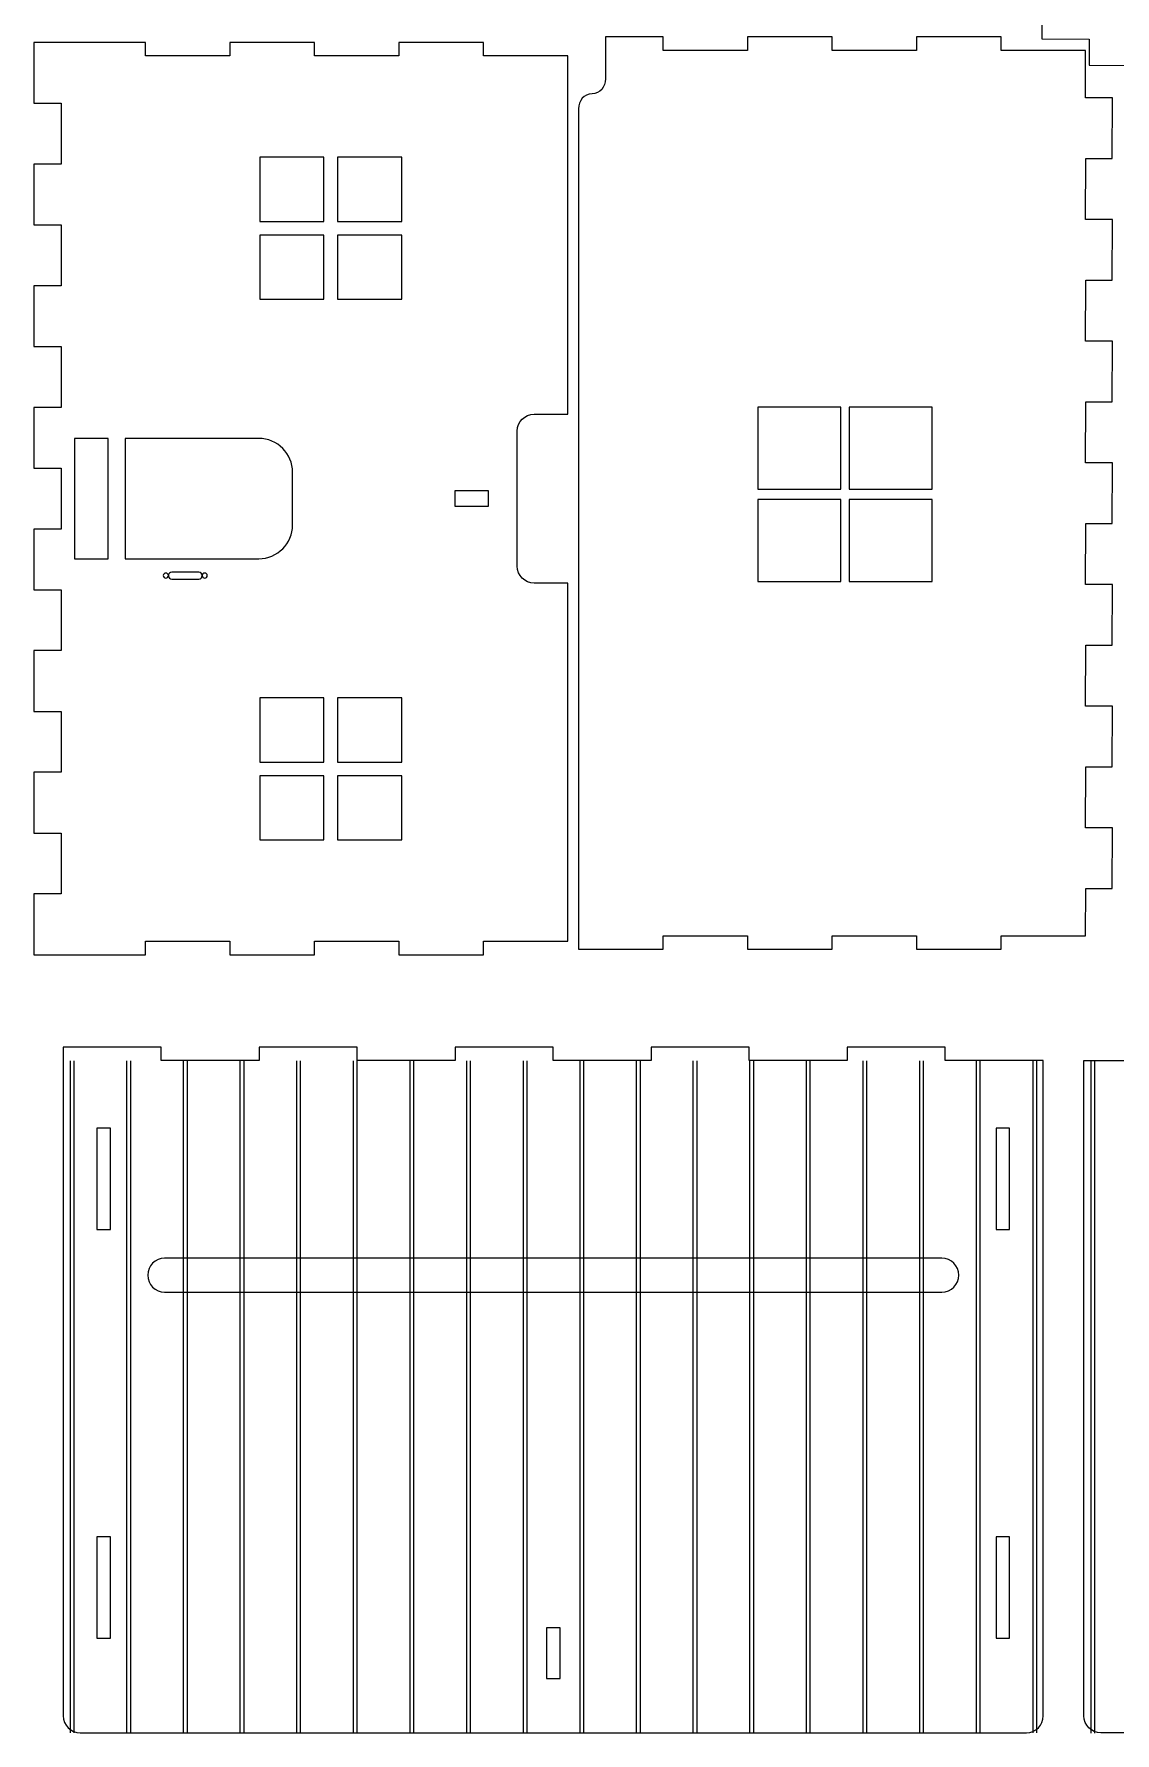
# Model space of a CAD drawing. Header units: centimetres. Extents: x -194 to -71, y -132 to -32.
# Drawn here: x -149.9 to -117.9, y -131.6 to -81.3 of the extents above; entities that cross this region are included whole.
import ezdxf

# ---------------------------------------------------------------- set-up
doc = ezdxf.new("R2010")
doc.units = ezdxf.units.CM
doc.header["$MEASUREMENT"] = 0
doc.layers.add('Layer 1', color=7, linetype='Continuous')

msp = doc.modelspace()

# ---------------------------------------------------------------- linework, layer by layer
at = {"layer": 'Layer 1', "color": 250, "lineweight": 9}
for points, knots in [([(-95.28469, -81.45097), (-95.28469, -81.45097), (-95.28469, -82.24197), (-95.28469, -82.24197), (-95.28469, -82.24197), (-95.28469, -82.24197), (-97.08469, -82.23197), (-97.08469, -82.23197), (-97.08469, -82.23197), (-97.08469, -82.23197), (-97.08469, -81.46097), (-97.08469, -81.46097), (-97.08469, -81.46097), (-97.08469, -81.46097), (-98.88469, -81.45097), (-98.88469, -81.45097), (-98.88469, -81.45097), (-98.88469, -81.45097), (-98.88469, -82.24197), (-98.88469, -82.24197), (-98.88469, -82.24197), (-98.88469, -82.24197), (-100.68469, -82.23197), (-100.68469, -82.23197), (-100.68469, -82.23197), (-100.68469, -82.23197), (-100.68469, -81.46097), (-100.68469, -81.46097), (-100.68469, -81.46097), (-100.68469, -81.46097), (-102.48469, -81.45097), (-102.48469, -81.45097), (-102.48469, -81.45097), (-102.48469, -81.45097), (-102.48469, -82.24197), (-102.48469, -82.24197), (-102.48469, -82.24197), (-102.48469, -82.24197), (-104.28469, -82.23197), (-104.28469, -82.23197), (-104.28469, -82.23197), (-104.28469, -82.23197), (-104.28469, -81.46097), (-104.28469, -81.46097), (-104.28469, -81.46097), (-104.28469, -81.46097), (-106.08469, -81.45097), (-106.08469, -81.45097), (-106.08469, -81.45097), (-106.08469, -81.45097), (-106.08469, -82.24197), (-106.08469, -82.24197), (-106.08469, -82.24197), (-106.08469, -82.24197), (-107.88469, -82.23197), (-107.88469, -82.23197), (-107.88469, -82.23197), (-107.88469, -82.23197), (-107.88469, -81.46097), (-107.88469, -81.46097), (-107.88469, -81.46097), (-107.88469, -81.46097), (-109.68469, -81.45097), (-109.68469, -81.45097), (-109.68469, -81.45097), (-109.68469, -81.45097), (-109.68469, -82.24197), (-109.68469, -82.24197), (-109.68469, -82.24197), (-109.68469, -82.24197), (-111.48469, -82.23197), (-111.48469, -82.23197), (-111.48469, -82.23197), (-111.48469, -82.23197), (-111.48469, -81.46097), (-111.48469, -81.46097), (-111.48469, -81.46097), (-111.48469, -81.46097), (-113.28469, -81.45097), (-113.28469, -81.45097), (-113.28469, -81.45097), (-113.28469, -81.45097), (-113.28469, -82.24197), (-113.28469, -82.24197), (-113.28469, -82.24197), (-113.28469, -82.24197), (-115.08469, -82.23197), (-115.08469, -82.23197), (-115.08469, -82.23197), (-115.08469, -82.23197), (-115.08469, -81.46097), (-115.08469, -81.46097), (-115.08469, -81.46097), (-115.08469, -81.46097), (-116.88469, -81.45097), (-116.88469, -81.45097), (-116.88469, -81.45097), (-116.88469, -81.45097), (-116.88469, -82.24197), (-116.88469, -82.24197), (-116.88469, -82.24197), (-116.88469, -82.24197), (-118.68469, -82.23197), (-118.68469, -82.23197), (-118.68469, -82.23197), (-118.68469, -82.23197), (-118.68469, -81.46097), (-118.68469, -81.46097), (-118.68469, -81.46097), (-118.68469, -81.46097), (-120.08468, -81.45097), (-120.08468, -81.45097), (-120.08468, -81.45097), (-120.08468, -81.45097), (-120.08468, -78.95098), (-120.08468, -78.95098), (-120.08468, -78.95098), (-120.08468, -78.95098), (-120.48468, -78.95098), (-120.48468, -78.95098), (-120.48468, -78.95098), (-120.48468, -78.95098), (-120.48468, -76.45098), (-120.48468, -76.45098), (-120.48468, -76.45098), (-120.48468, -76.45098), (-120.08468, -76.45098), (-120.08468, -76.45098), (-120.08468, -76.45098), (-120.08468, -76.45098), (-120.08468, -73.95098), (-120.08468, -73.95098), (-120.08468, -73.95098), (-120.08468, -73.95098), (-120.48468, -73.95098), (-120.48468, -73.95098), (-120.48468, -73.95098), (-120.48468, -73.95098), (-120.48468, -71.45098), (-120.48468, -71.45098), (-120.48468, -71.45098), (-120.48468, -71.45098), (-120.08468, -71.45098), (-120.08468, -71.45098), (-120.08468, -71.45098), (-120.08468, -71.45098), (-120.08468, -68.95098), (-120.08468, -68.95098), (-120.08468, -68.95098), (-120.08468, -68.95098), (-120.48468, -68.95098), (-120.48468, -68.95098), (-120.48468, -68.95098), (-120.48468, -68.95098), (-120.48468, -66.45098), (-120.48468, -66.45098), (-120.48468, -66.45098), (-120.48468, -66.45098), (-95.61136, -66.45098), (-95.61136, -66.45098), (-95.61136, -66.45098), (-95.36661, -66.45098), (-95.16635, -66.60122), (-95.16635, -66.84598), (-95.16635, -66.84598), (-95.16635, -67.09074), (-94.96595, -67.24098), (-94.72134, -67.24098), (-94.72134, -67.24098), (-94.72134, -67.24098), (-94.47635, -67.24098), (-94.47635, -67.24098), (-94.47635, -67.24098), (-94.1458, -67.24098), (-93.81524, -67.24098), (-93.48469, -67.24098), (-93.48469, -67.24098), (-93.48465, -67.30035), (-93.4847, -68.13792), (-93.48469, -68.95098), (-93.48469, -68.95098), (-93.48469, -68.95098), (-93.88469, -68.95098), (-93.88469, -68.95098), (-93.88469, -68.95098), (-93.88469, -68.95098), (-93.88469, -71.45098), (-93.88469, -71.45098), (-93.88469, -71.45098), (-93.88469, -71.45098), (-93.48469, -71.45098), (-93.48469, -71.45098), (-93.48469, -71.45098), (-93.48469, -71.45098), (-93.48469, -73.95098), (-93.48469, -73.95098), (-93.48469, -73.95098), (-93.48469, -73.95098), (-93.88469, -73.95098), (-93.88469, -73.95098), (-93.88469, -73.95098), (-93.88469, -73.95098), (-93.88469, -76.45098), (-93.88469, -76.45098), (-93.88469, -76.45098), (-93.88469, -76.45098), (-93.48469, -76.45098), (-93.48469, -76.45098), (-93.48469, -76.45098), (-93.48469, -76.45098), (-93.48469, -78.95098), (-93.48469, -78.95098), (-93.48469, -78.95098), (-93.48469, -78.95098), (-93.88469, -78.95098), (-93.88469, -78.95098), (-93.88469, -78.95098), (-93.88469, -78.95098), (-93.88469, -81.45097), (-93.88469, -81.45097), (-93.88469, -81.45097), (-93.88469, -81.45097), (-95.28469, -81.45097), (-95.28469, -81.45097)], [0, 0, 0, 0, 0.01754386, 0.01754386, 0.01754386, 0.01754386, 0.03508772, 0.03508772, 0.03508772, 0.03508772, 0.05263158, 0.05263158, 0.05263158, 0.05263158, 0.07017544, 0.07017544, 0.07017544, 0.07017544, 0.0877193, 0.0877193, 0.0877193, 0.0877193, 0.10526316, 0.10526316, 0.10526316, 0.10526316, 0.12280702, 0.12280702, 0.12280702, 0.12280702, 0.14035088, 0.14035088, 0.14035088, 0.14035088, 0.15789474, 0.15789474, 0.15789474, 0.15789474, 0.1754386, 0.1754386, 0.1754386, 0.1754386, 0.19298246, 0.19298246, 0.19298246, 0.19298246, 0.21052632, 0.21052632, 0.21052632, 0.21052632, 0.22807018, 0.22807018, 0.22807018, 0.22807018, 0.24561404, 0.24561404, 0.24561404, 0.24561404, 0.26315789, 0.26315789, 0.26315789, 0.26315789, 0.28070175, 0.28070175, 0.28070175, 0.28070175, 0.29824561, 0.29824561, 0.29824561, 0.29824561, 0.31578947, 0.31578947, 0.31578947, 0.31578947, 0.33333333, 0.33333333, 0.33333333, 0.33333333, 0.35087719, 0.35087719, 0.35087719, 0.35087719, 0.36842105, 0.36842105, 0.36842105, 0.36842105, 0.38596491, 0.38596491, 0.38596491, 0.38596491, 0.40350877, 0.40350877, 0.40350877, 0.40350877, 0.42105263, 0.42105263, 0.42105263, 0.42105263, 0.43859649, 0.43859649, 0.43859649, 0.43859649, 0.45614035, 0.45614035, 0.45614035, 0.45614035, 0.47368421, 0.47368421, 0.47368421, 0.47368421, 0.49122807, 0.49122807, 0.49122807, 0.49122807, 0.50877193, 0.50877193, 0.50877193, 0.50877193, 0.52631579, 0.52631579, 0.52631579, 0.52631579, 0.54385965, 0.54385965, 0.54385965, 0.54385965, 0.56140351, 0.56140351, 0.56140351, 0.56140351, 0.57894737, 0.57894737, 0.57894737, 0.57894737, 0.59649123, 0.59649123, 0.59649123, 0.59649123, 0.61403509, 0.61403509, 0.61403509, 0.61403509, 0.63157895, 0.63157895, 0.63157895, 0.63157895, 0.64912281, 0.64912281, 0.64912281, 0.64912281, 0.66666667, 0.66666667, 0.66666667, 0.66666667, 0.68421053, 0.68421053, 0.68421053, 0.68421053, 0.70175439, 0.70175439, 0.70175439, 0.70175439, 0.71929825, 0.71929825, 0.71929825, 0.71929825, 0.73684211, 0.73684211, 0.73684211, 0.73684211, 0.75438596, 0.75438596, 0.75438596, 0.75438596, 0.77192982, 0.77192982, 0.77192982, 0.77192982, 0.78947368, 0.78947368, 0.78947368, 0.78947368, 0.80701754, 0.80701754, 0.80701754, 0.80701754, 0.8245614, 0.8245614, 0.8245614, 0.8245614, 0.84210526, 0.84210526, 0.84210526, 0.84210526, 0.85964912, 0.85964912, 0.85964912, 0.85964912, 0.87719298, 0.87719298, 0.87719298, 0.87719298, 0.89473684, 0.89473684, 0.89473684, 0.89473684, 0.9122807, 0.9122807, 0.9122807, 0.9122807, 0.92982456, 0.92982456, 0.92982456, 0.92982456, 0.94736842, 0.94736842, 0.94736842, 0.94736842, 0.96491228, 0.96491228, 0.96491228, 0.96491228, 1, 1, 1, 1]), ([(-118.79166, -83.19521), (-118.79166, -83.19521), (-118.00066, -83.19521), (-118.00066, -83.19521), (-118.00066, -83.19521), (-118.00066, -83.19521), (-118.01066, -84.99521), (-118.01066, -84.99521), (-118.01066, -84.99521), (-118.01066, -84.99521), (-118.78166, -84.99521), (-118.78166, -84.99521), (-118.78166, -84.99521), (-118.78166, -84.99521), (-118.79166, -86.79521), (-118.79166, -86.79521), (-118.79166, -86.79521), (-118.79166, -86.79521), (-118.00066, -86.79521), (-118.00066, -86.79521), (-118.00066, -86.79521), (-118.00066, -86.79521), (-118.01066, -88.59521), (-118.01066, -88.59521), (-118.01066, -88.59521), (-118.01066, -88.59521), (-118.78166, -88.59521), (-118.78166, -88.59521), (-118.78166, -88.59521), (-118.78166, -88.59521), (-118.79166, -90.39521), (-118.79166, -90.39521), (-118.79166, -90.39521), (-118.79166, -90.39521), (-118.00066, -90.39521), (-118.00066, -90.39521), (-118.00066, -90.39521), (-118.00066, -90.39521), (-118.01066, -92.19521), (-118.01066, -92.19521), (-118.01066, -92.19521), (-118.01066, -92.19521), (-118.78166, -92.19521), (-118.78166, -92.19521), (-118.78166, -92.19521), (-118.78166, -92.19521), (-118.79166, -93.99521), (-118.79166, -93.99521), (-118.79166, -93.99521), (-118.79166, -93.99521), (-118.00066, -93.99521), (-118.00066, -93.99521), (-118.00066, -93.99521), (-118.00066, -93.99521), (-118.01066, -95.79521), (-118.01066, -95.79521), (-118.01066, -95.79521), (-118.01066, -95.79521), (-118.78166, -95.79521), (-118.78166, -95.79521), (-118.78166, -95.79521), (-118.78166, -95.79521), (-118.79166, -97.59521), (-118.79166, -97.59521), (-118.79166, -97.59521), (-118.79166, -97.59521), (-118.00066, -97.59521), (-118.00066, -97.59521), (-118.00066, -97.59521), (-118.00066, -97.59521), (-118.01066, -99.39521), (-118.01066, -99.39521), (-118.01066, -99.39521), (-118.01066, -99.39521), (-118.78166, -99.39521), (-118.78166, -99.39521), (-118.78166, -99.39521), (-118.78166, -99.39521), (-118.79166, -101.19521), (-118.79166, -101.19521), (-118.79166, -101.19521), (-118.79166, -101.19521), (-118.00066, -101.19521), (-118.00066, -101.19521), (-118.00066, -101.19521), (-118.00066, -101.19521), (-118.01066, -102.99521), (-118.01066, -102.99521), (-118.01066, -102.99521), (-118.01066, -102.99521), (-118.78166, -102.99521), (-118.78166, -102.99521), (-118.78166, -102.99521), (-118.78166, -102.99521), (-118.79166, -104.79521), (-118.79166, -104.79521), (-118.79166, -104.79521), (-118.79166, -104.79521), (-118.00066, -104.79521), (-118.00066, -104.79521), (-118.00066, -104.79521), (-118.00066, -104.79521), (-118.01066, -106.59521), (-118.01066, -106.59521), (-118.01066, -106.59521), (-118.01066, -106.59521), (-118.78166, -106.59521), (-118.78166, -106.59521), (-118.78166, -106.59521), (-118.78166, -106.59521), (-118.79166, -107.9952), (-118.79166, -107.9952), (-118.79166, -107.9952), (-118.79166, -107.9952), (-121.29165, -107.9952), (-121.29165, -107.9952), (-121.29165, -107.9952), (-121.29165, -107.9952), (-121.29165, -108.3952), (-121.29165, -108.3952), (-121.29165, -108.3952), (-121.29165, -108.3952), (-123.79165, -108.3952), (-123.79165, -108.3952), (-123.79165, -108.3952), (-123.79165, -108.3952), (-123.79165, -107.9952), (-123.79165, -107.9952), (-123.79165, -107.9952), (-123.79165, -107.9952), (-126.29165, -107.9952), (-126.29165, -107.9952), (-126.29165, -107.9952), (-126.29165, -107.9952), (-126.29165, -108.3952), (-126.29165, -108.3952), (-126.29165, -108.3952), (-126.29165, -108.3952), (-128.79165, -108.3952), (-128.79165, -108.3952), (-128.79165, -108.3952), (-128.79165, -108.3952), (-128.79165, -107.9952), (-128.79165, -107.9952), (-128.79165, -107.9952), (-128.79165, -107.9952), (-131.29165, -107.9952), (-131.29165, -107.9952), (-131.29165, -107.9952), (-131.29165, -107.9952), (-131.29165, -108.3952), (-131.29165, -108.3952), (-131.29165, -108.3952), (-131.29165, -108.3952), (-133.79165, -108.3952), (-133.79165, -108.3952), (-133.79165, -108.3952), (-133.79165, -108.3952), (-133.79165, -83.52188), (-133.79165, -83.52188), (-133.79165, -83.52188), (-133.79165, -83.27713), (-133.64141, -83.07687), (-133.39665, -83.07687), (-133.39665, -83.07687), (-133.15189, -83.07687), (-133.00165, -82.87647), (-133.00165, -82.63186), (-133.00165, -82.63186), (-133.00165, -82.63186), (-133.00165, -82.38687), (-133.00165, -82.38687), (-133.00165, -82.38687), (-133.00165, -82.05632), (-133.00165, -81.72576), (-133.00165, -81.39521), (-133.00165, -81.39521), (-132.94228, -81.39517), (-132.10471, -81.39522), (-131.29165, -81.39521), (-131.29165, -81.39521), (-131.29165, -81.39521), (-131.29165, -81.79521), (-131.29165, -81.79521), (-131.29165, -81.79521), (-131.29165, -81.79521), (-128.79165, -81.79521), (-128.79165, -81.79521), (-128.79165, -81.79521), (-128.79165, -81.79521), (-128.79165, -81.39521), (-128.79165, -81.39521), (-128.79165, -81.39521), (-128.79165, -81.39521), (-126.29165, -81.39521), (-126.29165, -81.39521), (-126.29165, -81.39521), (-126.29165, -81.39521), (-126.29165, -81.79521), (-126.29165, -81.79521), (-126.29165, -81.79521), (-126.29165, -81.79521), (-123.79165, -81.79521), (-123.79165, -81.79521), (-123.79165, -81.79521), (-123.79165, -81.79521), (-123.79165, -81.39521), (-123.79165, -81.39521), (-123.79165, -81.39521), (-123.79165, -81.39521), (-121.29165, -81.39521), (-121.29165, -81.39521), (-121.29165, -81.39521), (-121.29165, -81.39521), (-121.29165, -81.79521), (-121.29165, -81.79521), (-121.29165, -81.79521), (-121.29165, -81.79521), (-118.79166, -81.79521), (-118.79166, -81.79521), (-118.79166, -81.79521), (-118.79166, -81.79521), (-118.79166, -83.19521), (-118.79166, -83.19521)], [0, 0, 0, 0, 0.01754386, 0.01754386, 0.01754386, 0.01754386, 0.03508772, 0.03508772, 0.03508772, 0.03508772, 0.05263158, 0.05263158, 0.05263158, 0.05263158, 0.07017544, 0.07017544, 0.07017544, 0.07017544, 0.0877193, 0.0877193, 0.0877193, 0.0877193, 0.10526316, 0.10526316, 0.10526316, 0.10526316, 0.12280702, 0.12280702, 0.12280702, 0.12280702, 0.14035088, 0.14035088, 0.14035088, 0.14035088, 0.15789474, 0.15789474, 0.15789474, 0.15789474, 0.1754386, 0.1754386, 0.1754386, 0.1754386, 0.19298246, 0.19298246, 0.19298246, 0.19298246, 0.21052632, 0.21052632, 0.21052632, 0.21052632, 0.22807018, 0.22807018, 0.22807018, 0.22807018, 0.24561404, 0.24561404, 0.24561404, 0.24561404, 0.26315789, 0.26315789, 0.26315789, 0.26315789, 0.28070175, 0.28070175, 0.28070175, 0.28070175, 0.29824561, 0.29824561, 0.29824561, 0.29824561, 0.31578947, 0.31578947, 0.31578947, 0.31578947, 0.33333333, 0.33333333, 0.33333333, 0.33333333, 0.35087719, 0.35087719, 0.35087719, 0.35087719, 0.36842105, 0.36842105, 0.36842105, 0.36842105, 0.38596491, 0.38596491, 0.38596491, 0.38596491, 0.40350877, 0.40350877, 0.40350877, 0.40350877, 0.42105263, 0.42105263, 0.42105263, 0.42105263, 0.43859649, 0.43859649, 0.43859649, 0.43859649, 0.45614035, 0.45614035, 0.45614035, 0.45614035, 0.47368421, 0.47368421, 0.47368421, 0.47368421, 0.49122807, 0.49122807, 0.49122807, 0.49122807, 0.50877193, 0.50877193, 0.50877193, 0.50877193, 0.52631579, 0.52631579, 0.52631579, 0.52631579, 0.54385965, 0.54385965, 0.54385965, 0.54385965, 0.56140351, 0.56140351, 0.56140351, 0.56140351, 0.57894737, 0.57894737, 0.57894737, 0.57894737, 0.59649123, 0.59649123, 0.59649123, 0.59649123, 0.61403509, 0.61403509, 0.61403509, 0.61403509, 0.63157895, 0.63157895, 0.63157895, 0.63157895, 0.64912281, 0.64912281, 0.64912281, 0.64912281, 0.66666667, 0.66666667, 0.66666667, 0.66666667, 0.68421053, 0.68421053, 0.68421053, 0.68421053, 0.70175439, 0.70175439, 0.70175439, 0.70175439, 0.71929825, 0.71929825, 0.71929825, 0.71929825, 0.73684211, 0.73684211, 0.73684211, 0.73684211, 0.75438596, 0.75438596, 0.75438596, 0.75438596, 0.77192982, 0.77192982, 0.77192982, 0.77192982, 0.78947368, 0.78947368, 0.78947368, 0.78947368, 0.80701754, 0.80701754, 0.80701754, 0.80701754, 0.8245614, 0.8245614, 0.8245614, 0.8245614, 0.84210526, 0.84210526, 0.84210526, 0.84210526, 0.85964912, 0.85964912, 0.85964912, 0.85964912, 0.87719298, 0.87719298, 0.87719298, 0.87719298, 0.89473684, 0.89473684, 0.89473684, 0.89473684, 0.9122807, 0.9122807, 0.9122807, 0.9122807, 0.92982456, 0.92982456, 0.92982456, 0.92982456, 0.94736842, 0.94736842, 0.94736842, 0.94736842, 0.96491228, 0.96491228, 0.96491228, 0.96491228, 1, 1, 1, 1]), ([(-149.10818, -81.55611), (-149.10818, -81.55611), (-149.10818, -81.55612), (-149.10818, -81.55612), (-149.10818, -81.55612), (-149.10818, -81.55612), (-146.60818, -81.55612), (-146.60818, -81.55612), (-146.60818, -81.55612), (-146.60818, -81.55612), (-146.60818, -81.95612), (-146.60818, -81.95612), (-146.60818, -81.95612), (-146.60818, -81.95612), (-144.10818, -81.95612), (-144.10818, -81.95612), (-144.10818, -81.95612), (-144.10818, -81.95612), (-144.10818, -81.55612), (-144.10818, -81.55612), (-144.10818, -81.55612), (-144.10818, -81.55612), (-141.60818, -81.55612), (-141.60818, -81.55612), (-141.60818, -81.55612), (-141.60818, -81.55612), (-141.60818, -81.95612), (-141.60818, -81.95612), (-141.60818, -81.95612), (-141.60818, -81.95612), (-139.10818, -81.95612), (-139.10818, -81.95612), (-139.10818, -81.95612), (-139.10818, -81.95612), (-139.10818, -81.55612), (-139.10818, -81.55612), (-139.10818, -81.55612), (-139.10818, -81.55612), (-136.60818, -81.55612), (-136.60818, -81.55612), (-136.60818, -81.55612), (-136.60818, -81.55612), (-136.60818, -81.95612), (-136.60818, -81.95612), (-136.60818, -81.95612), (-136.60818, -81.95612), (-134.10819, -81.95612), (-134.10819, -81.95612), (-134.10819, -81.95612), (-134.10819, -81.95612), (-134.10819, -92.5561), (-134.10819, -92.5561), (-134.10819, -92.5561), (-134.10819, -92.5561), (-135.10819, -92.5561), (-135.10819, -92.5561), (-135.10819, -92.5561), (-135.38314, -92.5561), (-135.60819, -92.7811), (-135.60819, -93.05611), (-135.60819, -93.05611), (-135.60819, -93.05611), (-135.60819, -97.0561), (-135.60819, -97.0561), (-135.60819, -97.0561), (-135.60819, -97.3311), (-135.38319, -97.5561), (-135.10819, -97.5561), (-135.10819, -97.5561), (-135.10819, -97.5561), (-134.10819, -97.5561), (-134.10819, -97.5561), (-134.10819, -97.5561), (-134.10819, -97.5561), (-134.10819, -108.15611), (-134.10819, -108.15611), (-134.10819, -108.15611), (-134.10819, -108.15611), (-136.60818, -108.15611), (-136.60818, -108.15611), (-136.60818, -108.15611), (-136.60818, -108.15611), (-136.60818, -108.55611), (-136.60818, -108.55611), (-136.60818, -108.55611), (-136.60818, -108.55611), (-139.10818, -108.55611), (-139.10818, -108.55611), (-139.10818, -108.55611), (-139.10818, -108.55611), (-139.10818, -108.15611), (-139.10818, -108.15611), (-139.10818, -108.15611), (-139.10818, -108.15611), (-141.60818, -108.15611), (-141.60818, -108.15611), (-141.60818, -108.15611), (-141.60818, -108.15611), (-141.60818, -108.55611), (-141.60818, -108.55611), (-141.60818, -108.55611), (-141.60818, -108.55611), (-144.10818, -108.55611), (-144.10818, -108.55611), (-144.10818, -108.55611), (-144.10818, -108.55611), (-144.10818, -108.15611), (-144.10818, -108.15611), (-144.10818, -108.15611), (-144.10818, -108.15611), (-146.60818, -108.15611), (-146.60818, -108.15611), (-146.60818, -108.15611), (-146.60818, -108.15611), (-146.60818, -108.55611), (-146.60818, -108.55611), (-146.60818, -108.55611), (-146.60818, -108.55611), (-149.10818, -108.55611), (-149.10818, -108.55611), (-149.10818, -108.55611), (-149.10818, -108.55611), (-149.9077, -108.55611), (-149.9077, -108.55611), (-149.9077, -108.55611), (-149.9077, -108.55611), (-149.9077, -106.75611), (-149.9077, -106.75611), (-149.9077, -106.75611), (-149.9077, -106.75611), (-149.10818, -106.75611), (-149.10818, -106.75611), (-149.10818, -106.75611), (-149.10818, -106.75611), (-149.10818, -104.95611), (-149.10818, -104.95611), (-149.10818, -104.95611), (-149.10818, -104.95611), (-149.9077, -104.95611), (-149.9077, -104.95611), (-149.9077, -104.95611), (-149.9077, -104.95611), (-149.9077, -103.15611), (-149.9077, -103.15611), (-149.9077, -103.15611), (-149.9077, -103.15611), (-149.10818, -103.15611), (-149.10818, -103.15611), (-149.10818, -103.15611), (-149.10818, -103.15611), (-149.10818, -101.35611), (-149.10818, -101.35611), (-149.10818, -101.35611), (-149.10818, -101.35611), (-149.9077, -101.35611), (-149.9077, -101.35611), (-149.9077, -101.35611), (-149.9077, -101.35611), (-149.9077, -99.55611), (-149.9077, -99.55611), (-149.9077, -99.55611), (-149.9077, -99.55611), (-149.10818, -99.55611), (-149.10818, -99.55611), (-149.10818, -99.55611), (-149.10818, -99.55611), (-149.10818, -97.75611), (-149.10818, -97.75611), (-149.10818, -97.75611), (-149.10818, -97.75611), (-149.9077, -97.75611), (-149.9077, -97.75611), (-149.9077, -97.75611), (-149.9077, -97.75611), (-149.9077, -95.95611), (-149.9077, -95.95611), (-149.9077, -95.95611), (-149.9077, -95.95611), (-149.10818, -95.95611), (-149.10818, -95.95611), (-149.10818, -95.95611), (-149.10818, -95.95611), (-149.10818, -94.15611), (-149.10818, -94.15611), (-149.10818, -94.15611), (-149.10818, -94.15611), (-149.9077, -94.15611), (-149.9077, -94.15611), (-149.9077, -94.15611), (-149.9077, -94.15611), (-149.9077, -92.35611), (-149.9077, -92.35611), (-149.9077, -92.35611), (-149.9077, -92.35611), (-149.10818, -92.35611), (-149.10818, -92.35611), (-149.10818, -92.35611), (-149.10818, -92.35611), (-149.10818, -90.55611), (-149.10818, -90.55611), (-149.10818, -90.55611), (-149.10818, -90.55611), (-149.9077, -90.55611), (-149.9077, -90.55611), (-149.9077, -90.55611), (-149.9077, -90.55611), (-149.9077, -88.75611), (-149.9077, -88.75611), (-149.9077, -88.75611), (-149.9077, -88.75611), (-149.10818, -88.75611), (-149.10818, -88.75611), (-149.10818, -88.75611), (-149.10818, -88.75611), (-149.10818, -86.95611), (-149.10818, -86.95611), (-149.10818, -86.95611), (-149.10818, -86.95611), (-149.9077, -86.95611), (-149.9077, -86.95611), (-149.9077, -86.95611), (-149.9077, -86.95611), (-149.9077, -85.15611), (-149.9077, -85.15611), (-149.9077, -85.15611), (-149.9077, -85.15611), (-149.10818, -85.15611), (-149.10818, -85.15611), (-149.10818, -85.15611), (-149.10818, -85.15611), (-149.10818, -83.35611), (-149.10818, -83.35611), (-149.10818, -83.35611), (-149.10818, -83.35611), (-149.9077, -83.35611), (-149.9077, -83.35611), (-149.9077, -83.35611), (-149.9077, -83.35611), (-149.9077, -81.55611), (-149.9077, -81.55611), (-149.9077, -81.55611), (-149.9077, -81.55611), (-149.10818, -81.55611), (-149.10818, -81.55611)], [0, 0, 0, 0, 0.01612903, 0.01612903, 0.01612903, 0.01612903, 0.03225806, 0.03225806, 0.03225806, 0.03225806, 0.0483871, 0.0483871, 0.0483871, 0.0483871, 0.06451613, 0.06451613, 0.06451613, 0.06451613, 0.08064516, 0.08064516, 0.08064516, 0.08064516, 0.09677419, 0.09677419, 0.09677419, 0.09677419, 0.11290323, 0.11290323, 0.11290323, 0.11290323, 0.12903226, 0.12903226, 0.12903226, 0.12903226, 0.14516129, 0.14516129, 0.14516129, 0.14516129, 0.16129032, 0.16129032, 0.16129032, 0.16129032, 0.17741935, 0.17741935, 0.17741935, 0.17741935, 0.19354839, 0.19354839, 0.19354839, 0.19354839, 0.20967742, 0.20967742, 0.20967742, 0.20967742, 0.22580645, 0.22580645, 0.22580645, 0.22580645, 0.24193548, 0.24193548, 0.24193548, 0.24193548, 0.25806452, 0.25806452, 0.25806452, 0.25806452, 0.27419355, 0.27419355, 0.27419355, 0.27419355, 0.29032258, 0.29032258, 0.29032258, 0.29032258, 0.30645161, 0.30645161, 0.30645161, 0.30645161, 0.32258065, 0.32258065, 0.32258065, 0.32258065, 0.33870968, 0.33870968, 0.33870968, 0.33870968, 0.35483871, 0.35483871, 0.35483871, 0.35483871, 0.37096774, 0.37096774, 0.37096774, 0.37096774, 0.38709677, 0.38709677, 0.38709677, 0.38709677, 0.40322581, 0.40322581, 0.40322581, 0.40322581, 0.41935484, 0.41935484, 0.41935484, 0.41935484, 0.43548387, 0.43548387, 0.43548387, 0.43548387, 0.4516129, 0.4516129, 0.4516129, 0.4516129, 0.46774194, 0.46774194, 0.46774194, 0.46774194, 0.48387097, 0.48387097, 0.48387097, 0.48387097, 0.5, 0.5, 0.5, 0.5, 0.51612903, 0.51612903, 0.51612903, 0.51612903, 0.53225806, 0.53225806, 0.53225806, 0.53225806, 0.5483871, 0.5483871, 0.5483871, 0.5483871, 0.56451613, 0.56451613, 0.56451613, 0.56451613, 0.58064516, 0.58064516, 0.58064516, 0.58064516, 0.59677419, 0.59677419, 0.59677419, 0.59677419, 0.61290323, 0.61290323, 0.61290323, 0.61290323, 0.62903226, 0.62903226, 0.62903226, 0.62903226, 0.64516129, 0.64516129, 0.64516129, 0.64516129, 0.66129032, 0.66129032, 0.66129032, 0.66129032, 0.67741935, 0.67741935, 0.67741935, 0.67741935, 0.69354839, 0.69354839, 0.69354839, 0.69354839, 0.70967742, 0.70967742, 0.70967742, 0.70967742, 0.72580645, 0.72580645, 0.72580645, 0.72580645, 0.74193548, 0.74193548, 0.74193548, 0.74193548, 0.75806452, 0.75806452, 0.75806452, 0.75806452, 0.77419355, 0.77419355, 0.77419355, 0.77419355, 0.79032258, 0.79032258, 0.79032258, 0.79032258, 0.80645161, 0.80645161, 0.80645161, 0.80645161, 0.82258065, 0.82258065, 0.82258065, 0.82258065, 0.83870968, 0.83870968, 0.83870968, 0.83870968, 0.85483871, 0.85483871, 0.85483871, 0.85483871, 0.87096774, 0.87096774, 0.87096774, 0.87096774, 0.88709677, 0.88709677, 0.88709677, 0.88709677, 0.90322581, 0.90322581, 0.90322581, 0.90322581, 0.91935484, 0.91935484, 0.91935484, 0.91935484, 0.93548387, 0.93548387, 0.93548387, 0.93548387, 0.9516129, 0.9516129, 0.9516129, 0.9516129, 0.96774194, 0.96774194, 0.96774194, 0.96774194, 1, 1, 1, 1]), ([(-141.32818, -84.95611), (-141.32818, -84.95611), (-141.32818, -86.85611), (-141.32818, -86.85611), (-141.32818, -86.85611), (-141.32818, -86.85611), (-143.22818, -86.85611), (-143.22818, -86.85611), (-143.22818, -86.85611), (-143.22818, -86.85611), (-143.22818, -84.95611), (-143.22818, -84.95611), (-143.22818, -84.95611), (-143.22818, -84.95611), (-141.32818, -84.95611), (-141.32818, -84.95611)], [0, 0, 0, 0, 0.2, 0.2, 0.2, 0.2, 0.4, 0.4, 0.4, 0.4, 0.6, 0.6, 0.6, 0.6, 1, 1, 1, 1]), ([(-139.02818, -84.95611), (-139.02818, -84.95611), (-139.02818, -86.85611), (-139.02818, -86.85611), (-139.02818, -86.85611), (-139.02818, -86.85611), (-140.92818, -86.85611), (-140.92818, -86.85611), (-140.92818, -86.85611), (-140.92818, -86.85611), (-140.92818, -84.95611), (-140.92818, -84.95611), (-140.92818, -84.95611), (-140.92818, -84.95611), (-139.02818, -84.95611), (-139.02818, -84.95611)], [0, 0, 0, 0, 0.2, 0.2, 0.2, 0.2, 0.4, 0.4, 0.4, 0.4, 0.6, 0.6, 0.6, 0.6, 1, 1, 1, 1]), ([(-141.32818, -87.25611), (-141.32818, -87.25611), (-141.32818, -89.15611), (-141.32818, -89.15611), (-141.32818, -89.15611), (-141.32818, -89.15611), (-143.22818, -89.15611), (-143.22818, -89.15611), (-143.22818, -89.15611), (-143.22818, -89.15611), (-143.22818, -87.25611), (-143.22818, -87.25611), (-143.22818, -87.25611), (-143.22818, -87.25611), (-141.32818, -87.25611), (-141.32818, -87.25611)], [0, 0, 0, 0, 0.2, 0.2, 0.2, 0.2, 0.4, 0.4, 0.4, 0.4, 0.6, 0.6, 0.6, 0.6, 1, 1, 1, 1]), ([(-139.02818, -87.25611), (-139.02818, -87.25611), (-139.02818, -89.15611), (-139.02818, -89.15611), (-139.02818, -89.15611), (-139.02818, -89.15611), (-140.92818, -89.15611), (-140.92818, -89.15611), (-140.92818, -89.15611), (-140.92818, -89.15611), (-140.92818, -87.25611), (-140.92818, -87.25611), (-140.92818, -87.25611), (-140.92818, -87.25611), (-139.02818, -87.25611), (-139.02818, -87.25611)], [0, 0, 0, 0, 0.2, 0.2, 0.2, 0.2, 0.4, 0.4, 0.4, 0.4, 0.6, 0.6, 0.6, 0.6, 1, 1, 1, 1]), ([(-136.45819, -94.83109), (-136.45819, -94.83109), (-136.45819, -95.28109), (-136.45819, -95.28109), (-136.45819, -95.28109), (-136.45819, -95.28109), (-137.45819, -95.28109), (-137.45819, -95.28109), (-137.45819, -95.28109), (-137.45819, -95.28109), (-137.45819, -94.83109), (-137.45819, -94.83109), (-137.45819, -94.83109), (-137.45819, -94.83109), (-136.45819, -94.83109), (-136.45819, -94.83109)], [0, 0, 0, 0, 0.2, 0.2, 0.2, 0.2, 0.4, 0.4, 0.4, 0.4, 0.6, 0.6, 0.6, 0.6, 1, 1, 1, 1]), ([(-141.32818, -100.95611), (-141.32818, -100.95611), (-141.32818, -102.85611), (-141.32818, -102.85611), (-141.32818, -102.85611), (-141.32818, -102.85611), (-143.22818, -102.85611), (-143.22818, -102.85611), (-143.22818, -102.85611), (-143.22818, -102.85611), (-143.22818, -100.95611), (-143.22818, -100.95611), (-143.22818, -100.95611), (-143.22818, -100.95611), (-141.32818, -100.95611), (-141.32818, -100.95611)], [0, 0, 0, 0, 0.2, 0.2, 0.2, 0.2, 0.4, 0.4, 0.4, 0.4, 0.6, 0.6, 0.6, 0.6, 1, 1, 1, 1]), ([(-139.02818, -100.95611), (-139.02818, -100.95611), (-139.02818, -102.85611), (-139.02818, -102.85611), (-139.02818, -102.85611), (-139.02818, -102.85611), (-140.92818, -102.85611), (-140.92818, -102.85611), (-140.92818, -102.85611), (-140.92818, -102.85611), (-140.92818, -100.95611), (-140.92818, -100.95611), (-140.92818, -100.95611), (-140.92818, -100.95611), (-139.02818, -100.95611), (-139.02818, -100.95611)], [0, 0, 0, 0, 0.2, 0.2, 0.2, 0.2, 0.4, 0.4, 0.4, 0.4, 0.6, 0.6, 0.6, 0.6, 1, 1, 1, 1]), ([(-141.32818, -103.25611), (-141.32818, -103.25611), (-141.32818, -105.15611), (-141.32818, -105.15611), (-141.32818, -105.15611), (-141.32818, -105.15611), (-143.22818, -105.15611), (-143.22818, -105.15611), (-143.22818, -105.15611), (-143.22818, -105.15611), (-143.22818, -103.25611), (-143.22818, -103.25611), (-143.22818, -103.25611), (-143.22818, -103.25611), (-141.32818, -103.25611), (-141.32818, -103.25611)], [0, 0, 0, 0, 0.2, 0.2, 0.2, 0.2, 0.4, 0.4, 0.4, 0.4, 0.6, 0.6, 0.6, 0.6, 1, 1, 1, 1]), ([(-139.02818, -103.25611), (-139.02818, -103.25611), (-139.02818, -105.15611), (-139.02818, -105.15611), (-139.02818, -105.15611), (-139.02818, -105.15611), (-140.92818, -105.15611), (-140.92818, -105.15611), (-140.92818, -105.15611), (-140.92818, -105.15611), (-140.92818, -103.25611), (-140.92818, -103.25611), (-140.92818, -103.25611), (-140.92818, -103.25611), (-139.02818, -103.25611), (-139.02818, -103.25611)], [0, 0, 0, 0, 0.2, 0.2, 0.2, 0.2, 0.4, 0.4, 0.4, 0.4, 0.6, 0.6, 0.6, 0.6, 1, 1, 1, 1]), ([(-146.14333, -111.6874), (-146.14333, -111.6874), (-143.24333, -111.6874), (-143.24333, -111.6874), (-143.24333, -111.6874), (-143.24333, -111.6874), (-143.24333, -111.2874), (-143.24333, -111.2874), (-143.24333, -111.2874), (-143.24333, -111.2874), (-140.34333, -111.2874), (-140.34333, -111.2874), (-140.34333, -111.2874), (-140.34333, -111.2874), (-140.34333, -111.6874), (-140.34333, -111.6874), (-140.34333, -111.6874), (-140.34333, -111.6874), (-137.44333, -111.6874), (-137.44333, -111.6874), (-137.44333, -111.6874), (-137.44333, -111.6874), (-137.44333, -111.2874), (-137.44333, -111.2874), (-137.44333, -111.2874), (-137.44333, -111.2874), (-134.54333, -111.2874), (-134.54333, -111.2874), (-134.54333, -111.2874), (-134.54333, -111.2874), (-134.54333, -111.6874), (-134.54333, -111.6874), (-134.54333, -111.6874), (-134.54333, -111.6874), (-131.64333, -111.6874), (-131.64333, -111.6874), (-131.64333, -111.6874), (-131.64333, -111.6874), (-131.64333, -111.2874), (-131.64333, -111.2874), (-131.64333, -111.2874), (-131.64333, -111.2874), (-128.74333, -111.2874), (-128.74333, -111.2874), (-128.74333, -111.2874), (-128.74333, -111.2874), (-128.74333, -111.6874), (-128.74333, -111.6874), (-128.74333, -111.6874), (-128.74333, -111.6874), (-125.84333, -111.6874), (-125.84333, -111.6874), (-125.84333, -111.6874), (-125.84333, -111.6874), (-125.84333, -111.2874), (-125.84333, -111.2874), (-125.84333, -111.2874), (-125.84333, -111.2874), (-122.94333, -111.2874), (-122.94333, -111.2874), (-122.94333, -111.2874), (-122.94333, -111.2874), (-122.94333, -111.6874), (-122.94333, -111.6874), (-122.94333, -111.6874), (-122.94333, -111.6874), (-120.04334, -111.6874), (-120.04334, -111.6874), (-120.04334, -111.6874), (-120.04334, -111.6874), (-120.04334, -131.07929), (-120.04334, -131.07929), (-120.04334, -131.07929), (-120.04334, -131.35429), (-120.26833, -131.5793), (-120.54333, -131.5793), (-120.54333, -131.5793), (-120.54333, -131.5793), (-148.54334, -131.5793), (-148.54334, -131.5793), (-148.54334, -131.5793), (-148.81834, -131.5793), (-149.04333, -131.35429), (-149.04333, -131.07929), (-149.04333, -131.07929), (-149.04333, -131.07929), (-149.04333, -111.6874), (-149.04333, -111.6874), (-149.04333, -111.6874), (-149.04333, -111.6874), (-149.04333, -111.2874), (-149.04333, -111.2874), (-149.04333, -111.2874), (-149.04333, -111.2874), (-146.14333, -111.2874), (-146.14333, -111.2874), (-146.14333, -111.2874), (-146.14333, -111.2874), (-146.14333, -111.6874), (-146.14333, -111.6874)], [0, 0, 0, 0, 0.03846154, 0.03846154, 0.03846154, 0.03846154, 0.07692308, 0.07692308, 0.07692308, 0.07692308, 0.11538462, 0.11538462, 0.11538462, 0.11538462, 0.15384615, 0.15384615, 0.15384615, 0.15384615, 0.19230769, 0.19230769, 0.19230769, 0.19230769, 0.23076923, 0.23076923, 0.23076923, 0.23076923, 0.26923077, 0.26923077, 0.26923077, 0.26923077, 0.30769231, 0.30769231, 0.30769231, 0.30769231, 0.34615385, 0.34615385, 0.34615385, 0.34615385, 0.38461538, 0.38461538, 0.38461538, 0.38461538, 0.42307692, 0.42307692, 0.42307692, 0.42307692, 0.46153846, 0.46153846, 0.46153846, 0.46153846, 0.5, 0.5, 0.5, 0.5, 0.53846154, 0.53846154, 0.53846154, 0.53846154, 0.57692308, 0.57692308, 0.57692308, 0.57692308, 0.61538462, 0.61538462, 0.61538462, 0.61538462, 0.65384615, 0.65384615, 0.65384615, 0.65384615, 0.69230769, 0.69230769, 0.69230769, 0.69230769, 0.73076923, 0.73076923, 0.73076923, 0.73076923, 0.76923077, 0.76923077, 0.76923077, 0.76923077, 0.80769231, 0.80769231, 0.80769231, 0.80769231, 0.84615385, 0.84615385, 0.84615385, 0.84615385, 0.88461538, 0.88461538, 0.88461538, 0.88461538, 0.92307692, 0.92307692, 0.92307692, 0.92307692, 1, 1, 1, 1]), ([(-92.74335, -111.6874), (-92.74335, -111.6874), (-95.64335, -111.6874), (-95.64335, -111.6874), (-95.64335, -111.6874), (-95.64335, -111.6874), (-95.64335, -111.2874), (-95.64335, -111.2874), (-95.64335, -111.2874), (-95.64335, -111.2874), (-98.54335, -111.2874), (-98.54335, -111.2874), (-98.54335, -111.2874), (-98.54335, -111.2874), (-98.54335, -111.6874), (-98.54335, -111.6874), (-98.54335, -111.6874), (-98.54335, -111.6874), (-101.44335, -111.6874), (-101.44335, -111.6874), (-101.44335, -111.6874), (-101.44335, -111.6874), (-101.44335, -111.2874), (-101.44335, -111.2874), (-101.44335, -111.2874), (-101.44335, -111.2874), (-104.34335, -111.2874), (-104.34335, -111.2874), (-104.34335, -111.2874), (-104.34335, -111.2874), (-104.34335, -111.6874), (-104.34335, -111.6874), (-104.34335, -111.6874), (-104.34335, -111.6874), (-107.24335, -111.6874), (-107.24335, -111.6874), (-107.24335, -111.6874), (-107.24335, -111.6874), (-107.24335, -111.2874), (-107.24335, -111.2874), (-107.24335, -111.2874), (-107.24335, -111.2874), (-110.14335, -111.2874), (-110.14335, -111.2874), (-110.14335, -111.2874), (-110.14335, -111.2874), (-110.14335, -111.6874), (-110.14335, -111.6874), (-110.14335, -111.6874), (-110.14335, -111.6874), (-113.04335, -111.6874), (-113.04335, -111.6874), (-113.04335, -111.6874), (-113.04335, -111.6874), (-113.04335, -111.2874), (-113.04335, -111.2874), (-113.04335, -111.2874), (-113.04335, -111.2874), (-115.94335, -111.2874), (-115.94335, -111.2874), (-115.94335, -111.2874), (-115.94335, -111.2874), (-115.94335, -111.6874), (-115.94335, -111.6874), (-115.94335, -111.6874), (-115.94335, -111.6874), (-118.84334, -111.6874), (-118.84334, -111.6874), (-118.84334, -111.6874), (-118.84334, -111.6874), (-118.84334, -131.07929), (-118.84334, -131.07929), (-118.84334, -131.07929), (-118.84334, -131.35429), (-118.61835, -131.5793), (-118.34335, -131.5793), (-118.34335, -131.5793), (-118.34335, -131.5793), (-90.34334, -131.5793), (-90.34334, -131.5793), (-90.34334, -131.5793), (-90.06834, -131.5793), (-89.84335, -131.35429), (-89.84335, -131.07929), (-89.84335, -131.07929), (-89.84335, -131.07929), (-89.84335, -111.6874), (-89.84335, -111.6874), (-89.84335, -111.6874), (-89.84335, -111.6874), (-89.84335, -111.2874), (-89.84335, -111.2874), (-89.84335, -111.2874), (-89.84335, -111.2874), (-92.74335, -111.2874), (-92.74335, -111.2874), (-92.74335, -111.2874), (-92.74335, -111.2874), (-92.74335, -111.6874), (-92.74335, -111.6874)], [0, 0, 0, 0, 0.03846154, 0.03846154, 0.03846154, 0.03846154, 0.07692308, 0.07692308, 0.07692308, 0.07692308, 0.11538462, 0.11538462, 0.11538462, 0.11538462, 0.15384615, 0.15384615, 0.15384615, 0.15384615, 0.19230769, 0.19230769, 0.19230769, 0.19230769, 0.23076923, 0.23076923, 0.23076923, 0.23076923, 0.26923077, 0.26923077, 0.26923077, 0.26923077, 0.30769231, 0.30769231, 0.30769231, 0.30769231, 0.34615385, 0.34615385, 0.34615385, 0.34615385, 0.38461538, 0.38461538, 0.38461538, 0.38461538, 0.42307692, 0.42307692, 0.42307692, 0.42307692, 0.46153846, 0.46153846, 0.46153846, 0.46153846, 0.5, 0.5, 0.5, 0.5, 0.53846154, 0.53846154, 0.53846154, 0.53846154, 0.57692308, 0.57692308, 0.57692308, 0.57692308, 0.61538462, 0.61538462, 0.61538462, 0.61538462, 0.65384615, 0.65384615, 0.65384615, 0.65384615, 0.69230769, 0.69230769, 0.69230769, 0.69230769, 0.73076923, 0.73076923, 0.73076923, 0.73076923, 0.76923077, 0.76923077, 0.76923077, 0.76923077, 0.80769231, 0.80769231, 0.80769231, 0.80769231, 0.84615385, 0.84615385, 0.84615385, 0.84615385, 0.88461538, 0.88461538, 0.88461538, 0.88461538, 0.92307692, 0.92307692, 0.92307692, 0.92307692, 1, 1, 1, 1]), ([(-148.04334, -113.6874), (-148.04334, -113.6874), (-147.64334, -113.6874), (-147.64334, -113.6874), (-147.64334, -113.6874), (-147.64334, -113.6874), (-147.64334, -116.6874), (-147.64334, -116.6874), (-147.64334, -116.6874), (-147.64334, -116.6874), (-148.04334, -116.6874), (-148.04334, -116.6874), (-148.04334, -116.6874), (-148.04334, -116.6874), (-148.04334, -113.6874), (-148.04334, -113.6874)], [0, 0, 0, 0, 0.2, 0.2, 0.2, 0.2, 0.4, 0.4, 0.4, 0.4, 0.6, 0.6, 0.6, 0.6, 1, 1, 1, 1]), ([(-121.44333, -113.6874), (-121.44333, -113.6874), (-121.04333, -113.6874), (-121.04333, -113.6874), (-121.04333, -113.6874), (-121.04333, -113.6874), (-121.04333, -116.6874), (-121.04333, -116.6874), (-121.04333, -116.6874), (-121.04333, -116.6874), (-121.44333, -116.6874), (-121.44333, -116.6874), (-121.44333, -116.6874), (-121.44333, -116.6874), (-121.44333, -113.6874), (-121.44333, -113.6874)], [0, 0, 0, 0, 0.2, 0.2, 0.2, 0.2, 0.4, 0.4, 0.4, 0.4, 0.6, 0.6, 0.6, 0.6, 1, 1, 1, 1]), ([(-146.04336, -117.5374), (-146.04336, -117.5374), (-123.04332, -117.5374), (-123.04332, -117.5374), (-123.04332, -117.5374), (-122.76833, -117.5374), (-122.54334, -117.76239), (-122.54334, -118.03739), (-122.54334, -118.03739), (-122.54334, -118.03739), (-122.54334, -118.03741), (-122.54334, -118.03741), (-122.54334, -118.03741), (-122.54334, -118.31241), (-122.76833, -118.5374), (-123.04332, -118.5374), (-123.04332, -118.5374), (-123.04332, -118.5374), (-146.04336, -118.5374), (-146.04336, -118.5374), (-146.04336, -118.5374), (-146.31835, -118.5374), (-146.54334, -118.31241), (-146.54334, -118.03741), (-146.54334, -118.03741), (-146.54334, -118.03741), (-146.54334, -118.03739), (-146.54334, -118.03739), (-146.54334, -118.03739), (-146.54334, -117.76239), (-146.31835, -117.5374), (-146.04336, -117.5374)], [0, 0, 0, 0, 0.11111111, 0.11111111, 0.11111111, 0.11111111, 0.22222222, 0.22222222, 0.22222222, 0.22222222, 0.33333333, 0.33333333, 0.33333333, 0.33333333, 0.44444444, 0.44444444, 0.44444444, 0.44444444, 0.55555556, 0.55555556, 0.55555556, 0.55555556, 0.66666667, 0.66666667, 0.66666667, 0.66666667, 0.77777778, 0.77777778, 0.77777778, 0.77777778, 1, 1, 1, 1]), ([(-148.04334, -125.7793), (-148.04334, -125.7793), (-147.64334, -125.7793), (-147.64334, -125.7793), (-147.64334, -125.7793), (-147.64334, -125.7793), (-147.64334, -128.7793), (-147.64334, -128.7793), (-147.64334, -128.7793), (-147.64334, -128.7793), (-148.04334, -128.7793), (-148.04334, -128.7793), (-148.04334, -128.7793), (-148.04334, -128.7793), (-148.04334, -125.7793), (-148.04334, -125.7793)], [0, 0, 0, 0, 0.2, 0.2, 0.2, 0.2, 0.4, 0.4, 0.4, 0.4, 0.6, 0.6, 0.6, 0.6, 1, 1, 1, 1]), ([(-121.44333, -125.7793), (-121.44333, -125.7793), (-121.04333, -125.7793), (-121.04333, -125.7793), (-121.04333, -125.7793), (-121.04333, -125.7793), (-121.04333, -128.7793), (-121.04333, -128.7793), (-121.04333, -128.7793), (-121.04333, -128.7793), (-121.44333, -128.7793), (-121.44333, -128.7793), (-121.44333, -128.7793), (-121.44333, -128.7793), (-121.44333, -125.7793), (-121.44333, -125.7793)], [0, 0, 0, 0, 0.2, 0.2, 0.2, 0.2, 0.4, 0.4, 0.4, 0.4, 0.6, 0.6, 0.6, 0.6, 1, 1, 1, 1]), ([(-134.74334, -128.4793), (-134.74334, -128.4793), (-134.34334, -128.4793), (-134.34334, -128.4793), (-134.34334, -128.4793), (-134.34334, -128.4793), (-134.34334, -129.9793), (-134.34334, -129.9793), (-134.34334, -129.9793), (-134.34334, -129.9793), (-134.74334, -129.9793), (-134.74334, -129.9793), (-134.74334, -129.9793), (-134.74334, -129.9793), (-134.74334, -128.4793), (-134.74334, -128.4793)], [0, 0, 0, 0, 0.2, 0.2, 0.2, 0.2, 0.4, 0.4, 0.4, 0.4, 0.6, 0.6, 0.6, 0.6, 1, 1, 1, 1])]:
    msp.add_open_spline(points, degree=3, knots=knots, dxfattribs=at)
at = {"layer": 'Layer 1', "color": 250, "lineweight": 20}
for points in [[(-128.49103, -94.77797), (-128.49103, -94.77797), (-128.49103, -92.34632), (-128.49103, -92.34632), (-128.49103, -92.34632), (-128.49103, -92.34632), (-126.0357, -92.34632), (-126.0357, -92.34632), (-126.0357, -92.34632), (-126.0357, -92.34632), (-126.0357, -94.77797), (-126.0357, -94.77797), (-126.0357, -94.77797), (-126.0357, -94.77797), (-128.49103, -94.77797), (-128.49103, -94.77797)], [(-125.79229, -94.77797), (-125.79229, -94.77797), (-125.79229, -92.34632), (-125.79229, -92.34632), (-125.79229, -92.34632), (-125.79229, -92.34632), (-123.33696, -92.34632), (-123.33696, -92.34632), (-123.33696, -92.34632), (-123.33696, -92.34632), (-123.33696, -94.77797), (-123.33696, -94.77797), (-123.33696, -94.77797), (-123.33696, -94.77797), (-125.79229, -94.77797), (-125.79229, -94.77797)], [(-128.49103, -97.51022), (-128.49103, -97.51022), (-128.49103, -95.07857), (-128.49103, -95.07857), (-128.49103, -95.07857), (-128.49103, -95.07857), (-126.0357, -95.07857), (-126.0357, -95.07857), (-126.0357, -95.07857), (-126.0357, -95.07857), (-126.0357, -97.51022), (-126.0357, -97.51022), (-126.0357, -97.51022), (-126.0357, -97.51022), (-128.49103, -97.51022), (-128.49103, -97.51022)], [(-125.79229, -97.51022), (-125.79229, -97.51022), (-125.79229, -95.07857), (-125.79229, -95.07857), (-125.79229, -95.07857), (-125.79229, -95.07857), (-123.33696, -95.07857), (-123.33696, -95.07857), (-123.33696, -95.07857), (-123.33696, -95.07857), (-123.33696, -97.51022), (-123.33696, -97.51022), (-123.33696, -97.51022), (-123.33696, -97.51022), (-125.79229, -97.51022), (-125.79229, -97.51022)]]:
    msp.add_open_spline(points, degree=3, knots=[0, 0, 0, 0, 0.2, 0.2, 0.2, 0.2, 0.4, 0.4, 0.4, 0.4, 0.6, 0.6, 0.6, 0.6, 1, 1, 1, 1], dxfattribs=at)
at = {"layer": 'Layer 1', "color": 242, "lineweight": 9}
for points, knots in [([(-147.70818, -93.27669), (-147.70818, -93.27669), (-147.70818, -96.83553), (-147.70818, -96.83553), (-147.70818, -96.83553), (-147.70818, -96.83553), (-148.70818, -96.83553), (-148.70818, -96.83553), (-148.70818, -96.83553), (-148.70818, -96.83553), (-148.70818, -93.27669), (-148.70818, -93.27669), (-148.70818, -93.27669), (-148.70818, -93.27669), (-147.70818, -93.27669), (-147.70818, -93.27669)], [0, 0, 0, 0, 0.2, 0.2, 0.2, 0.2, 0.4, 0.4, 0.4, 0.4, 0.6, 0.6, 0.6, 0.6, 1, 1, 1, 1]), ([(-142.2554, -94.27669), (-142.2554, -94.27669), (-142.2554, -95.83553), (-142.2554, -95.83553), (-142.2554, -95.83553), (-142.2554, -96.38553), (-142.70538, -96.83553), (-143.25539, -96.83553), (-143.25539, -96.83553), (-143.25539, -96.83553), (-147.20818, -96.83553), (-147.20818, -96.83553), (-147.20818, -96.83553), (-147.20818, -96.83553), (-147.20818, -93.27669), (-147.20818, -93.27669), (-147.20818, -93.27669), (-147.20818, -93.27669), (-143.25539, -93.27669), (-143.25539, -93.27669), (-143.25539, -93.27669), (-142.70538, -93.27669), (-142.2554, -93.72669), (-142.2554, -94.27669)], [0, 0, 0, 0, 0.14285714, 0.14285714, 0.14285714, 0.14285714, 0.28571429, 0.28571429, 0.28571429, 0.28571429, 0.42857143, 0.42857143, 0.42857143, 0.42857143, 0.57142857, 0.57142857, 0.57142857, 0.57142857, 0.71428571, 0.71428571, 0.71428571, 0.71428571, 1, 1, 1, 1]), ([(-145.93179, -97.33553), (-145.93179, -97.37695), (-145.96537, -97.41053), (-146.00679, -97.41053), (-146.00679, -97.41053), (-146.04821, -97.41053), (-146.08179, -97.37695), (-146.08179, -97.33553), (-146.08179, -97.33553), (-146.08179, -97.29411), (-146.04821, -97.26053), (-146.00679, -97.26053), (-146.00679, -97.26053), (-145.96537, -97.26053), (-145.93179, -97.29411), (-145.93179, -97.33553)], [0, 0, 0, 0, 0.2, 0.2, 0.2, 0.2, 0.4, 0.4, 0.4, 0.4, 0.6, 0.6, 0.6, 0.6, 1, 1, 1, 1]), ([(-144.93179, -97.33553), (-144.93179, -97.33553), (-144.93179, -97.33553), (-144.93179, -97.33553), (-144.93179, -97.33553), (-144.93179, -97.39054), (-144.97679, -97.43553), (-145.03179, -97.43553), (-145.03179, -97.43553), (-145.03179, -97.43553), (-145.83178, -97.43553), (-145.83178, -97.43553), (-145.83178, -97.43553), (-145.88678, -97.43553), (-145.93179, -97.39054), (-145.93179, -97.33553), (-145.93179, -97.33553), (-145.93179, -97.33553), (-145.93179, -97.33553), (-145.93179, -97.33553), (-145.93179, -97.33553), (-145.93179, -97.28053), (-145.88678, -97.23553), (-145.83178, -97.23553), (-145.83178, -97.23553), (-145.83178, -97.23553), (-145.03179, -97.23553), (-145.03179, -97.23553), (-145.03179, -97.23553), (-144.97679, -97.23553), (-144.93179, -97.28053), (-144.93179, -97.33553)], [0, 0, 0, 0, 0.11111111, 0.11111111, 0.11111111, 0.11111111, 0.22222222, 0.22222222, 0.22222222, 0.22222222, 0.33333333, 0.33333333, 0.33333333, 0.33333333, 0.44444444, 0.44444444, 0.44444444, 0.44444444, 0.55555556, 0.55555556, 0.55555556, 0.55555556, 0.66666667, 0.66666667, 0.66666667, 0.66666667, 0.77777778, 0.77777778, 0.77777778, 0.77777778, 1, 1, 1, 1]), ([(-144.78179, -97.33553), (-144.78179, -97.37695), (-144.81537, -97.41053), (-144.85679, -97.41053), (-144.85679, -97.41053), (-144.89821, -97.41053), (-144.93179, -97.37695), (-144.93179, -97.33553), (-144.93179, -97.33553), (-144.93179, -97.29411), (-144.89821, -97.26053), (-144.85679, -97.26053), (-144.85679, -97.26053), (-144.81537, -97.26053), (-144.78179, -97.29411), (-144.78179, -97.33553)], [0, 0, 0, 0, 0.2, 0.2, 0.2, 0.2, 0.4, 0.4, 0.4, 0.4, 0.6, 0.6, 0.6, 0.6, 1, 1, 1, 1])]:
    msp.add_open_spline(points, degree=3, knots=knots, dxfattribs=at)
at = {"layer": 'Layer 1', "color": 242, "lineweight": 20}
for points in [[(-148.84177, -111.69377), (-148.84177, -111.69377), (-148.84177, -131.58567), (-148.84177, -131.58567)], [(-148.73006, -111.69377), (-148.73006, -111.69377), (-148.73006, -131.58567), (-148.73006, -131.58567)], [(-147.16617, -111.69377), (-147.16617, -111.69377), (-147.16617, -131.58567), (-147.16617, -131.58567)], [(-147.05446, -111.69377), (-147.05446, -111.69377), (-147.05446, -131.58567), (-147.05446, -131.58567)], [(-145.49057, -111.69377), (-145.49057, -111.69377), (-145.49057, -131.58567), (-145.49057, -131.58567)], [(-145.37886, -111.69377), (-145.37886, -111.69377), (-145.37886, -131.58567), (-145.37886, -131.58567)], [(-143.81497, -111.69377), (-143.81497, -111.69377), (-143.81497, -131.58567), (-143.81497, -131.58567)], [(-143.70327, -111.69377), (-143.70327, -111.69377), (-143.70327, -131.58567), (-143.70327, -131.58567)], [(-142.13938, -111.69377), (-142.13938, -111.69377), (-142.13938, -131.58567), (-142.13938, -131.58567)], [(-142.02767, -111.69377), (-142.02767, -111.69377), (-142.02767, -131.58567), (-142.02767, -131.58567)], [(-140.46378, -111.69377), (-140.46378, -111.69377), (-140.46378, -131.58567), (-140.46378, -131.58567)], [(-140.35207, -111.69377), (-140.35207, -111.69377), (-140.35207, -131.58567), (-140.35207, -131.58567)], [(-138.78818, -111.69377), (-138.78818, -111.69377), (-138.78818, -131.58567), (-138.78818, -131.58567)], [(-138.67647, -111.69377), (-138.67647, -111.69377), (-138.67647, -131.58567), (-138.67647, -131.58567)], [(-137.11258, -111.69377), (-137.11258, -111.69377), (-137.11258, -131.58567), (-137.11258, -131.58567)], [(-137.00087, -111.69377), (-137.00087, -111.69377), (-137.00087, -131.58567), (-137.00087, -131.58567)], [(-135.43698, -111.69377), (-135.43698, -111.69377), (-135.43698, -131.58567), (-135.43698, -131.58567)], [(-135.32528, -111.69377), (-135.32528, -111.69377), (-135.32528, -131.58567), (-135.32528, -131.58567)], [(-133.76138, -111.69377), (-133.76138, -111.69377), (-133.76138, -131.58567), (-133.76138, -131.58567)], [(-133.64968, -111.69377), (-133.64968, -111.69377), (-133.64968, -131.58567), (-133.64968, -131.58567)], [(-132.08579, -111.69377), (-132.08579, -111.69377), (-132.08579, -131.58567), (-132.08579, -131.58567)], [(-131.97408, -111.69377), (-131.97408, -111.69377), (-131.97408, -131.58567), (-131.97408, -131.58567)], [(-130.41019, -111.69377), (-130.41019, -111.69377), (-130.41019, -131.58567), (-130.41019, -131.58567)], [(-130.29848, -111.69377), (-130.29848, -111.69377), (-130.29848, -131.58567), (-130.29848, -131.58567)], [(-128.73459, -111.69377), (-128.73459, -111.69377), (-128.73459, -131.58567), (-128.73459, -131.58567)], [(-128.62288, -111.69377), (-128.62288, -111.69377), (-128.62288, -131.58567), (-128.62288, -131.58567)], [(-127.05899, -111.69377), (-127.05899, -111.69377), (-127.05899, -131.58567), (-127.05899, -131.58567)], [(-126.94729, -111.69377), (-126.94729, -111.69377), (-126.94729, -131.58567), (-126.94729, -131.58567)], [(-125.38339, -111.69377), (-125.38339, -111.69377), (-125.38339, -131.58567), (-125.38339, -131.58567)], [(-125.27169, -111.69377), (-125.27169, -111.69377), (-125.27169, -131.58567), (-125.27169, -131.58567)], [(-123.7078, -111.69377), (-123.7078, -111.69377), (-123.7078, -131.58567), (-123.7078, -131.58567)], [(-123.59609, -111.69377), (-123.59609, -111.69377), (-123.59609, -131.58567), (-123.59609, -131.58567)], [(-122.0322, -111.69377), (-122.0322, -111.69377), (-122.0322, -131.58567), (-122.0322, -131.58567)], [(-121.92049, -111.69377), (-121.92049, -111.69377), (-121.92049, -131.58567), (-121.92049, -131.58567)], [(-120.3566, -111.69377), (-120.3566, -111.69377), (-120.3566, -131.58567), (-120.3566, -131.58567)], [(-120.24489, -111.69377), (-120.24489, -111.69377), (-120.24489, -131.58567), (-120.24489, -131.58567)], [(-118.64179, -111.69638), (-118.64179, -111.69638), (-118.64179, -131.58828), (-118.64179, -131.58828)], [(-118.53008, -111.69638), (-118.53008, -111.69638), (-118.53008, -131.58828), (-118.53008, -131.58828)]]:
    msp.add_open_spline(points, degree=3, dxfattribs=at)

doc.saveas('drawing.dxf')
